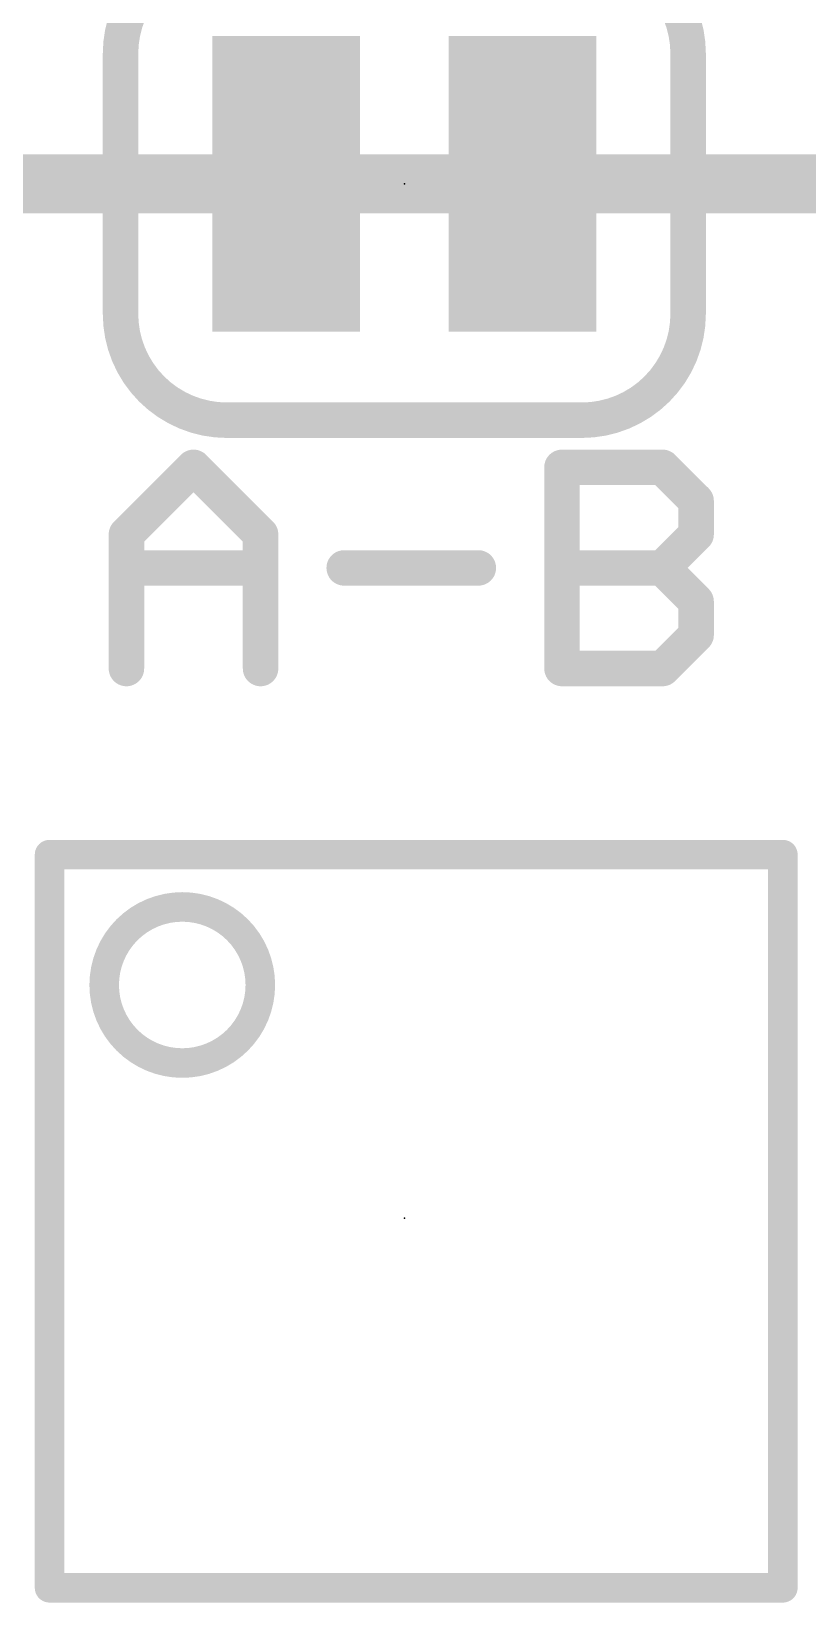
# Model space of a CAD drawing. Extents: x -37 to 70, y -9 to 26.
# Drawn here: x 17.45 to 20.78, y 11.05 to 17.8 of the extents above; entities that cross this region are included whole.
import ezdxf

# ---------------------------------------------------------------- set-up
doc = ezdxf.new("R2010")
doc.units = 0
for name, color, linetype in [('1', 12, 'CONTINUOUS'), ('21', 41, 'CONTINUOUS'), ('23', 53, 'CONTINUOUS')]:
    doc.layers.add(name, color=color, linetype=linetype)

# ---------------------------------------------------------------- blocks, each defined once
blk = doc.blocks.new('RECT')
blk.add_solid([(-0.5, -0.5), (0.5, -0.5), (-0.5, 0.5), (0.5, 0.5)])

msp = doc.modelspace()

# ---------------------------------------------------------------- linework, layer by layer
at = {"layer": '1', "const_width": 0.254}
for points in [[(18.542, 17.399), (18.288, 17.145)], [(18.542, 17.145), (18.542, 17.399)], [(19.558, 17.145), (19.558, 17.399)], [(19.558, 17.399), (19.812, 17.145)], [(18.288, 17.145), (16.725, 17.145)], [(18.542, 17.145), (19.558, 17.145)], [(18.542, 17.145), (19.558, 17.145)], [(19.812, 17.145), (21.375, 17.145)]]:
    msp.add_lwpolyline(points, dxfattribs=at)
at = {"layer": '1', "const_width": 0.127}
for points in [[(18.6055, 17.399, 1), (18.4785, 17.399)], [(18.5869, 17.3541, 1), (18.4971, 17.4439)], [(19.6215, 17.399, 1), (19.4945, 17.399)], [(19.6029, 17.4439, 1), (19.5131, 17.3541)], [(18.2431, 17.1899, 1), (18.3329, 17.1001)], [(18.288, 17.0815, 1), (18.288, 17.2085)], [(18.542, 17.2085, 1), (18.542, 17.0815)], [(18.542, 17.2085, 1), (18.542, 17.0815)], [(19.558, 17.0815, 1), (19.558, 17.2085)], [(19.558, 17.0815, 1), (19.558, 17.2085)], [(19.812, 17.2085, 1), (19.812, 17.0815)], [(19.7671, 17.1001, 1), (19.8569, 17.1899)], [(18.4785, 17.145, 1), (18.6055, 17.145)], [(19.4945, 17.145, 1), (19.6215, 17.145)]]:
    msp.add_lwpolyline(points, format="xyb", dxfattribs=at)
at = {"layer": '21'}
for points, const_width in [([(18.288, 18.161, 0.4142), (17.8308, 17.7038)], 0.1524), ([(20.2692, 17.7038, 0.4142), (19.812, 18.161)], 0.1524), ([(17.8689, 17.7038, 1), (17.7927, 17.7038)], 0.0762), ([(20.3073, 17.7038, 1), (20.2311, 17.7038)], 0.0762), ([(17.7927, 17.7038, 1), (17.8689, 17.7038)], 0.0762), ([(20.2311, 17.7038, 1), (20.3073, 17.7038)], 0.0762), ([(17.8308, 16.5862, 0.4142), (18.288, 16.129)], 0.1524), ([(17.8689, 16.5862, 1), (17.7927, 16.5862)], 0.0762), ([(17.7927, 16.5862, 1), (17.8689, 16.5862)], 0.0762), ([(19.812, 16.129, 0.4142), (20.2692, 16.5862)], 0.1524), ([(20.3073, 16.5862, 1), (20.2311, 16.5862)], 0.0762), ([(20.2311, 16.5862, 1), (20.3073, 16.5862)], 0.0762), ([(18.288, 16.1671, 1), (18.288, 16.0909)], 0.0762), ([(18.288, 16.0909, 1), (18.288, 16.1671)], 0.0762), ([(19.812, 16.1671, 1), (19.812, 16.0909)], 0.0762), ([(19.812, 16.0909, 1), (19.812, 16.1671)], 0.0762), ([(18.1713, 15.9535, 1), (18.1174, 15.8996)], 0.0762), ([(18.1713, 15.8996, 1), (18.1174, 15.9535)], 0.0762), ([(19.7653, 15.9265, 1), (19.6891, 15.9265)], 0.0762), ([(19.7272, 15.9646, 1), (19.7272, 15.8884)], 0.0762), ([(20.1863, 15.9535, 1), (20.1325, 15.8996)], 0.0762), ([(20.1594, 15.8884, 1), (20.1594, 15.9646)], 0.0762), ([(20.3416, 15.7825, 1), (20.2654, 15.7825)], 0.0762), ([(20.2765, 15.7555, 1), (20.3304, 15.8094)], 0.0762), ([(17.8943, 15.6384, 1), (17.8181, 15.6384)], 0.0762), ([(17.8293, 15.6654, 1), (17.8831, 15.6115)], 0.0762), ([(18.4705, 15.6384, 1), (18.3943, 15.6384)], 0.0762), ([(18.4055, 15.6115, 1), (18.4594, 15.6654)], 0.0762), ([(20.2654, 15.6384, 1), (20.3416, 15.6384)], 0.0762), ([(20.3304, 15.6115, 1), (20.2765, 15.6654)], 0.0762), ([(17.8562, 15.5325, 1), (17.8562, 15.4563)], 0.0762), ([(18.4324, 15.4563, 1), (18.4324, 15.5325)], 0.0762), ([(18.7917, 15.5325, 1), (18.7917, 15.4563)], 0.0762), ([(19.3679, 15.4563, 1), (19.3679, 15.5325)], 0.0762), ([(19.7272, 15.5325, 1), (19.7272, 15.4563)], 0.0762), ([(20.1863, 15.5213, 1), (20.1325, 15.4674)], 0.0762), ([(20.1325, 15.5213, 1), (20.1863, 15.4674)], 0.0762), ([(20.1594, 15.4563, 1), (20.1594, 15.5325)], 0.0762), ([(20.3416, 15.3503, 1), (20.2654, 15.3503)], 0.0762), ([(20.2765, 15.3234, 1), (20.3304, 15.3773)], 0.0762), ([(20.3304, 15.1793, 1), (20.2765, 15.2332)], 0.0762), ([(20.2654, 15.2063, 1), (20.3416, 15.2063)], 0.0762), ([(19.7272, 15.1003, 1), (19.7272, 15.0241)], 0.0762), ([(20.1325, 15.0891, 1), (20.1863, 15.0353)], 0.0762), ([(20.1594, 15.0241, 1), (20.1594, 15.1003)], 0.0762), ([(17.8181, 15.0622, 1), (17.8943, 15.0622)], 0.0762), ([(18.3943, 15.0622, 1), (18.4705, 15.0622)], 0.0762), ([(19.6891, 15.0622, 1), (19.7653, 15.0622)], 0.0762), ([(17.526, 14.2943, 1), (17.526, 14.2308)], 0.0635), ([(17.5577, 14.2625, 1), (17.4943, 14.2625)], 0.0635), ([(20.7078, 14.2625, 1), (20.6443, 14.2625)], 0.0635), ([(20.676, 14.2308, 1), (20.676, 14.2943)], 0.0635), ([(18.096, 13.3671, 1), (18.096, 14.0379, 1), (18.096, 13.3671)], 0.127), ([(17.526, 11.1443, 1), (17.526, 11.0808)], 0.0635), ([(17.4943, 11.1125, 1), (17.5577, 11.1125)], 0.0635), ([(20.6443, 11.1125, 1), (20.7078, 11.1125)], 0.0635), ([(20.676, 11.0808, 1), (20.676, 11.1443)], 0.0635)]:
    msp.add_lwpolyline(points, format="xyb", dxfattribs=dict(at, const_width=const_width))
for points, const_width in [([(17.8308, 16.5862), (17.8308, 17.7038)], 0.1524), ([(20.2692, 16.5862), (20.2692, 17.7038)], 0.1524), ([(19.812, 16.129), (18.288, 16.129)], 0.1524), ([(17.8562, 15.6384), (18.1443, 15.9265)], 0.1524), ([(18.1443, 15.9265), (18.4324, 15.6384)], 0.1524), ([(19.7272, 15.0622), (19.7272, 15.9265)], 0.1524), ([(19.7272, 15.9265), (20.1594, 15.9265)], 0.1524), ([(20.1594, 15.9265), (20.3035, 15.7825)], 0.1524), ([(20.3035, 15.7825), (20.3035, 15.6384)], 0.1524), ([(17.8562, 15.0622), (17.8562, 15.6384)], 0.1524), ([(18.4324, 15.6384), (18.4324, 15.0622)], 0.1524), ([(20.3035, 15.6384), (20.1594, 15.4944)], 0.1524), ([(17.8562, 15.4944), (18.4324, 15.4944)], 0.1524), ([(18.7917, 15.4944), (19.3679, 15.4944)], 0.1524), ([(19.7272, 15.4944), (20.1594, 15.4944)], 0.1524), ([(20.1594, 15.4944), (20.3035, 15.3503)], 0.1524), ([(20.3035, 15.3503), (20.3035, 15.2063)], 0.1524), ([(20.3035, 15.2063), (20.1594, 15.0622)], 0.1524), ([(20.1594, 15.0622), (19.7272, 15.0622)], 0.1524), ([(20.676, 14.2625), (17.526, 14.2625)], 0.127), ([(17.526, 14.2625), (17.526, 11.1125)], 0.127), ([(20.676, 11.1125), (20.676, 14.2625)], 0.127), ([(17.526, 11.1125), (20.676, 11.1125)], 0.127)]:
    msp.add_lwpolyline(points, dxfattribs=dict(at, const_width=const_width))
at = {"layer": '23'}
for p in [(19.05, 17.145), (19.05, 12.7)]:
    msp.add_point(p, dxfattribs=at)

# ---------------------------------------------------------------- block references
at = {"layer": '1', "xscale": 0.635, "yscale": 1.27}
for p in [(18.542, 17.145), (19.558, 17.145)]:
    msp.add_blockref('RECT', p, dxfattribs=at)

doc.saveas('drawing.dxf')
